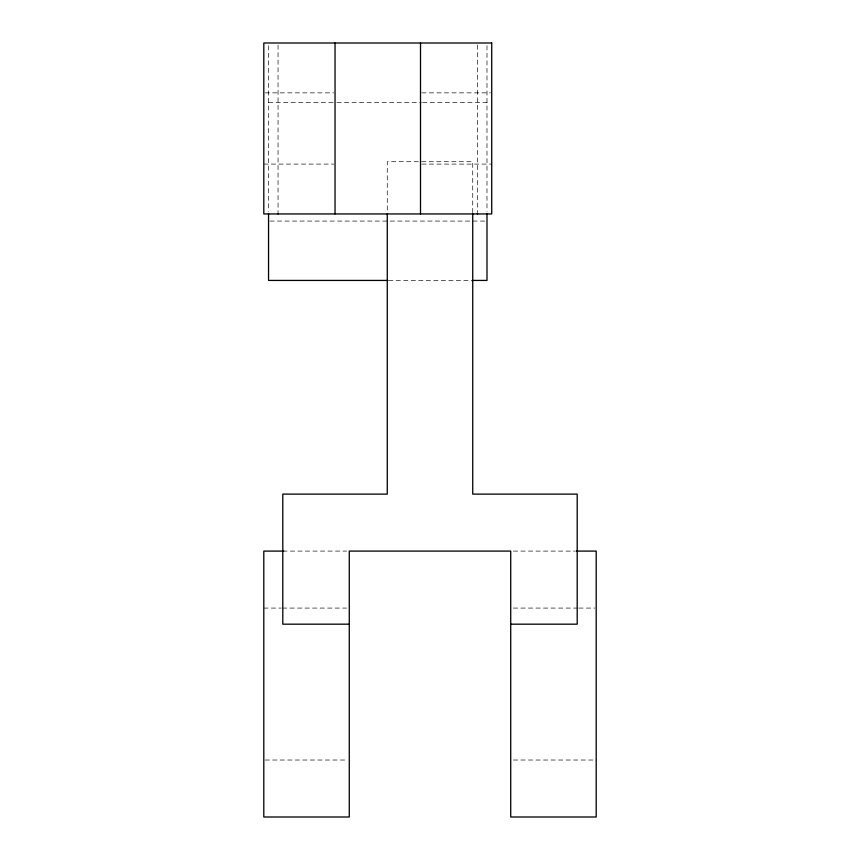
<?xml version="1.0" encoding="UTF-8"?>
<svg xmlns="http://www.w3.org/2000/svg" width="860" height="860" viewBox="0 0 860 860"><rect width="100%" height="100%" fill="white"/><g stroke="black" fill="none" stroke-linecap="round" stroke-linejoin="round"><path stroke-width="0.64" stroke-dasharray="4.3 3.22" d="M265.116 92.858L333.712 92.858M421.819 92.858L490.415 92.858M268.546 102.361L335.55 102.361M336.894 102.361L421.314 102.361M422.658 102.361L486.986 102.361M263.805 164.088L333.712 164.088M421.819 164.088L491.726 164.088M269.889 221.074L486.986 221.074M388.602 280.425L472.731 280.425M282.8 551.088L346.612 551.088M513.388 551.088L574.835 551.099M263.805 608.074L281.166 608.074M282.499 608.074L346.601 608.074M513.399 608.074L577.501 608.074M578.834 608.074L594.862 608.074M265.138 760.025L346.601 760.025M513.399 760.025L596.195 760.025M486.986 45.709L486.986 211.399M477.483 45.042L477.483 211.904M472.731 212.646L472.731 161.712L387.269 161.712L387.269 212.646M278.049 45.042L278.049 211.904M268.546 45.709L268.546 211.399"/><path stroke-width="1.29" d="M387.817 280.425L268.546 280.425L268.546 213.549M472.237 280.425L486.986 280.425L486.986 213.549M283.832 551.099L263.805 551.099L263.805 817L349.278 817L349.278 551.088L510.722 551.088L510.722 817L596.195 817L596.195 551.099L576.168 551.099M349.278 624.177L282.8 624.177L282.8 494.113L387.269 494.113L387.269 213.828M510.722 624.177L577.2 624.177L577.2 494.113L472.731 494.113L472.731 213.828M477.483 213.033L477.483 213.947M420.508 43L420.508 213.947M335.035 43L335.035 213.947M278.049 213.033L278.049 213.947M491.726 43L263.805 43L263.805 213.947L491.726 213.947L491.726 43"/></g></svg>
